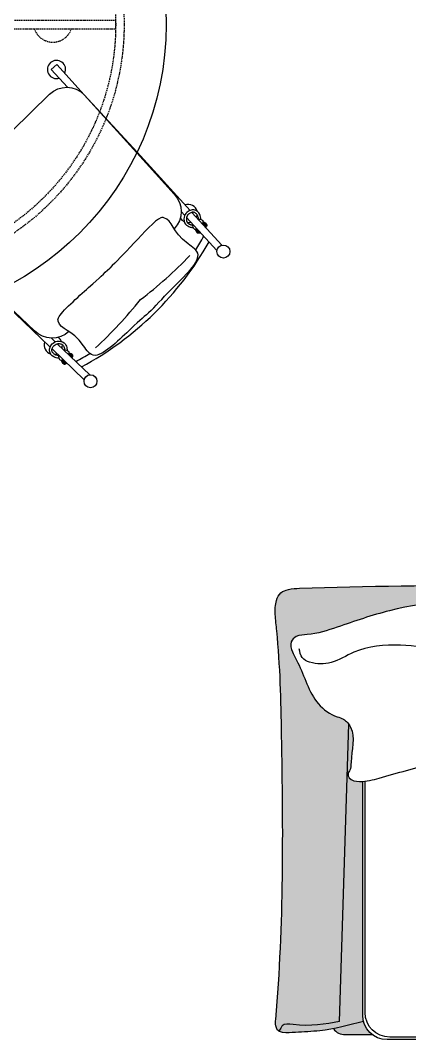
# Model space of a CAD drawing. Header units: millimetres. Extents: x -38686 to 870903, y -23218 to 232707.
# Drawn here: x 44281 to 45073, y 29188 to 31265 of the extents above; entities that cross this region are included whole.
import ezdxf

# ---------------------------------------------------------------- set-up
doc = ezdxf.new("R2010")
doc.units = ezdxf.units.MM
doc.header["$LTSCALE"] = 10
doc.linetypes.add('HIDDEN', pattern=[0.375, 0.25, -0.125])
doc.layers.add('40 - Detail Outline', color=142, linetype='Continuous')
pattern_1 = [(225.0003544774052, (44072.62336659001, 28587.97903391377), (4.939171423959572, -4.939110309027443), [5.079999999999999, -1.905]), (315.0003544774052, (44072.62336659001, 28587.97903391377), (4.939110309027443, 4.939171423959572), [5.079999999999999, -1.905])]

msp = doc.modelspace()

# ---------------------------------------------------------------- hatches: boundary and pattern name
at = {"layer": '40 - Detail Outline'}
h = msp.add_hatch(dxfattribs=at)
h.set_pattern_fill('LINE', color=251, scale=0.25, angle=134.3404156655066, style=0)
h.set_pattern_definition([(314.3404156655066, (49292.65169659388, 45576.22659333556), (0.5676899230256159, 0.5547677115650931), [])])
edge = h.paths.add_edge_path()
edge.add_spline(control_points=[(44657.98340250607, 30843.16973885173), (44658.47707482977, 30843.84270352813), (44659.60411195538, 30845.56892775782), (44660.8444212632, 30848.34961795667), (44658.70461170969, 30851.83258345925), (44655.46349096781, 30853.18533827133), (44653.15031373626, 30854.49587149535), (44652.44920245057, 30854.90307522464)], knot_values=[0.9684947360346712, 0.9684947360346712, 0.9684947360346712, 0.9684947360346712, 3.433480754984647, 6.956152613639745, 9.226981604229119, 14.76865260376844, 17.20637924286961, 17.20637924286961, 17.20637924286961, 17.20637924286961], degree=3, periodic=0)
edge.add_spline(control_points=[(44652.44920245057, 30854.90307522464), (44652.45460609422, 30854.76210081957), (44652.44575231313, 30853.29958247697), (44651.76078464623, 30851.976419315), (44650.9472847064, 30850.86695779393)], knot_values=[15.02205896160639, 15.02205896160639, 15.02205896160639, 15.02205896160639, 15.44259090097332, 19.39816393608701, 19.39816393608701, 19.39816393608701, 19.39816393608701], degree=3, periodic=0)
edge.add_line((44650.9472847064, 30850.86695779393), (44657.98340250606, 30843.16973885173))
edge = h.paths.add_edge_path()
edge.add_spline(control_points=[(44637.46362817709, 30838.68818842196), (44638.01718039779, 30837.39010498153), (44639.12210877804, 30834.85729916833), (44640.85938520118, 30831.30547970607), (44644.55607429025, 30830.78801067295), (44646.29059727996, 30831.91504338967), (44647.23886050127, 30832.69169052085)], knot_values=[32.23678535803009, 32.23678535803009, 32.23678535803009, 32.23678535803009, 36.54129771654282, 40.52967193908459, 43.06457669150687, 46.61386778124569, 46.61386778124569, 46.61386778124569, 46.61386778124569], degree=3, periodic=0)
edge.add_line((44647.23886050127, 30832.69169052089), (44640.37147515595, 30840.20432320679))
edge.add_spline(control_points=[(44640.37147515593, 30840.20432320675), (44639.65803972844, 30839.67684172566), (44638.72441968168, 30839.12141417645), (44637.64895054698, 30838.73852024979), (44637.46362817709, 30838.68818842196)], knot_values=[34.33816689245494, 34.33816689245494, 34.33816689245494, 34.33816689245494, 36.98965348906691, 37.54298404750541, 37.54298404750541, 37.54298404750541, 37.54298404750541], degree=3, periodic=0)
h = msp.add_hatch(dxfattribs=at)
h.set_pattern_fill('LINE', color=251, scale=0.25, angle=134.3404156655066, style=0)
h.set_pattern_definition([(314.3404156655066, (29539.21384481725, 26272.43227166157), (-0.5676899230256158, -0.5547677115650931), [])])
edge = h.paths.add_edge_path()
edge.add_spline(control_points=[(44375.06431523099, 30566.69068181797), (44374.38016368821, 30566.21263319555), (44372.62845054534, 30565.12563556972), (44369.81994317574, 30563.94967149027), (44366.38716306034, 30566.16909805963), (44365.10938321991, 30569.44050263941), (44363.85245084501, 30571.78323763095), (44363.46149588531, 30572.49353766016)], knot_values=[0.9684947360346712, 0.9684947360346712, 0.9684947360346712, 0.9684947360346712, 3.433480754984647, 6.956152613639745, 9.226981604229119, 14.76865260376844, 17.20637924286961, 17.20637924286961, 17.20637924286961, 17.20637924286961], degree=3, periodic=0)
edge.add_spline(control_points=[(44363.46149588531, 30572.49353766016), (44363.60230852533, 30572.48488996383), (44365.06464307677, 30572.46007158975), (44366.40322474216, 30573.11439611388), (44367.53112045006, 30573.90213864219)], knot_values=[15.02205896160639, 15.02205896160639, 15.02205896160639, 15.02205896160639, 15.44259090097332, 19.39816393608701, 19.39816393608701, 19.39816393608701, 19.39816393608701], degree=3, periodic=0)
edge.add_line((44367.53112045006, 30573.90213864219), (44375.06431523098, 30566.69068181797))
edge = h.paths.add_edge_path()
edge.add_spline(control_points=[(44380.01708007831, 30587.10184428205), (44381.30207570893, 30586.51855455238), (44383.80877279228, 30585.35560926342), (44387.31965565679, 30583.53702399607), (44387.75188309519, 30579.82940159582), (44386.58521723779, 30578.12128464324), (44385.78694521802, 30577.19115256353)], knot_values=[32.23678535803009, 32.23678535803009, 32.23678535803009, 32.23678535803009, 36.54129771654282, 40.52967193908459, 43.06457669150687, 46.61386778124569, 46.61386778124569, 46.61386778124569, 46.61386778124569], degree=3, periodic=0)
edge.add_line((44385.78694521802, 30577.19115256353), (44378.43440324602, 30584.22967214537))
edge.add_spline(control_points=[(44378.43440324604, 30584.22967214537), (44378.97816949466, 30584.93077491174), (44379.55494345151, 30585.85136057144), (44379.96249513526, 30586.91772975883), (44380.01708007831, 30587.10184428205)], knot_values=[34.33816689245494, 34.33816689245494, 34.33816689245494, 34.33816689245494, 36.98965348906691, 37.54298404750541, 37.54298404750541, 37.54298404750541, 37.54298404750541], degree=3, periodic=0)
h = msp.add_hatch(dxfattribs=at)
h.set_pattern_fill('ANGLE', color=251, scale=2, angle=180.0003544774052, style=0)
h.set_pattern_definition([(180.0003544774052, (44072.62336659001, 28587.97903391377), (8.642956588196957e-05, -13.96999999973264), [10.16, -3.81]), (270.0003544774052, (44072.62336659001, 28587.97903391377), (13.96999999973264, 8.642956588111417e-05), [10.16, -3.81])])
edge = h.paths.add_edge_path()
edge.add_spline(control_points=[(45649.85077513519, 30062.22856885382), (45699.66335008226, 30063.996057325), (45811.04102599274, 30073.20952313653), (45871.33789488382, 30070.43929684729), (45978.41492699509, 30061.04704791844), (45986.37729067853, 30040.98916301581), (45960.26713408125, 29982.13982214454), (45950.00163736596, 29960.84828395983), (45945.47455967221, 29944.83512468433), (45944.61882588759, 29941.59714057693)], knot_values=[479.5069996460247, 479.5069996460247, 479.5069996460247, 479.5069996460247, 626.6709376487304, 809.6736888366667, 842.3309289180097, 850.3971300633958, 871.2929052853856, 911.5233898977183, 921.6030855345738, 921.6030855345738, 921.6030855345738, 921.6030855345738], degree=3, periodic=0)
edge.add_spline(control_points=[(45944.61882588759, 29941.59714057693), (45947.74238146699, 29941.55383245794), (45950.8413265484, 29941.47939097388), (45953.91669212503, 29941.37178145932)], knot_values=[521.400057388676, 521.400057388676, 521.400057388676, 521.400057388676, 530.4913207346541, 530.4913207346541, 530.4913207346541, 530.4913207346541], degree=3, periodic=0)
edge.add_spline(control_points=[(45953.91669212512, 29941.37178145932), (45956.41587065431, 29948.48158366208), (45967.24037306622, 29974.42693531194), (45990.60075289843, 30005.61080266286), (45986.45420525895, 30038.4632989916), (45990.85414223609, 30058.93797671164), (46094.04418764028, 30087.13615601617), (46221.19211894213, 30081.10947928206), (46358.25967000576, 30033.73106955256), (46420.85360798112, 30012.29771407682), (46455.2250066238, 30012.84481059979), (46471.85692491493, 29997.88887564686), (46464.56695288181, 29975.77849591784), (46442.40513953139, 29937.01958393374), (46428.61409581394, 29879.70673044824), (46384.81526789034, 29848.23851230896), (46360.1303091702, 29841.76288992173), (46352.93801664133, 29834.559034516), (46349.93449168676, 29830.20844397939)], knot_values=[197.6263600797021, 197.6263600797021, 197.6263600797021, 197.6263600797021, 220.1014294731393, 280.8544811420048, 305.2922227090804, 319.0498267194848, 338.2503754867, 596.0454210352166, 707.8716267603644, 770.7101747874119, 793.3678358370856, 808.2057637156977, 829.3948258338784, 853.9780717281565, 947.2070605941041, 993.7675688642385, 1007.359823965427, 1022.834447158025, 1022.834447158025, 1022.834447158025, 1022.834447158025], degree=3, periodic=0)
edge.add_line((46349.93449168676, 29830.20844397939), (46369.27798158176, 29224.72985796183))
edge.add_spline(control_points=[(46369.27798158175, 29224.72985796183), (46398.31658288569, 29219.41879142836), (46434.23726815474, 29212.84901393142), (46483.60330118614, 29221.47335426231), (46488.03407993849, 29212.72914431365), (46488.93985898278, 29210.94157545209)], knot_values=[0, 0, 0, 0, 94.59679377540895, 117.0160236405291, 122.7768379050474, 122.7768379050474, 122.7768379050474, 122.7768379050474], degree=3, periodic=0)
edge.add_line((46488.93985898278, 29210.94157545209), (46492.76775801169, 29205.27570033322))
edge.add_spline(control_points=[(46492.76775801167, 29205.27570033322), (46493.91138382786, 29206.04834075669), (46497.03625398982, 29208.86737266581), (46499.93489860825, 29217.39409357633), (46482.18717132276, 29417.92203878918), (46484.19956463089, 29685.59548224242), (46490.03105580006, 29961.37031406229), (46500.37458104838, 30052.55134937488), (46500.22514654996, 30079.52228190189), (46490.35892734473, 30099.80413562491), (46471.21211862139, 30106.75708570548), (46192.58494659842, 30117.4991534908), (45867.35903553132, 30112.91864437463), (45649.85077513519, 30108.46657799524)], knot_values=[191.697298714117, 191.697298714117, 191.697298714117, 191.697298714117, 195.7661397318072, 204.0335092784644, 217.4404806613557, 796.3364485579336, 1009.318587721805, 1043.236570086719, 1071.767726891849, 1089.602501773878, 1106.361795106225, 1129.456014055947, 1929.944997013139, 1929.944997013139, 1929.944997013139, 1929.944997013139], degree=3, periodic=0)
edge.add_spline(control_points=[(45649.85077513519, 30108.46657799524), (45432.34251473905, 30112.91864437463), (45107.11660367195, 30117.4991534908), (44828.48943164898, 30106.75708570548), (44809.34262292567, 30099.80413562491), (44799.47640372044, 30079.52228190189), (44799.32696922202, 30052.55134937488), (44809.67049447034, 29961.37031406229), (44815.50198563948, 29685.59548224242), (44817.51437894761, 29417.92203878918), (44799.76665166212, 29217.39409357633), (44802.66529628058, 29208.86737266581), (44805.79016644252, 29206.04834075669), (44806.9337922587, 29205.27570033322)], knot_values=[191.6972987141171, 191.6972987141171, 191.6972987141171, 191.6972987141171, 992.1862816713096, 1015.280500621031, 1032.039793953379, 1049.874568835407, 1078.405725640538, 1112.323708005451, 1325.305847169323, 1904.201815065901, 1917.608786448792, 1925.876155995449, 1929.944997013139, 1929.944997013139, 1929.944997013139, 1929.944997013139], degree=3, periodic=0)
edge.add_line((44806.9337922587, 29205.27570033322), (44810.76169128761, 29210.94157545209))
edge.add_spline(control_points=[(44810.76169128763, 29210.94157545209), (44811.66747033191, 29212.72914431365), (44816.09824908423, 29221.47335426231), (44865.46428211563, 29212.84901393142), (44901.38496738469, 29219.41879142836), (44930.42356868862, 29224.72985796183)], knot_values=[0, 0, 0, 0, 5.760814264518288, 28.18004412963845, 122.7768379050474, 122.7768379050474, 122.7768379050474, 122.7768379050474], degree=3, periodic=0)
edge.add_line((44930.42356868862, 29224.72985796183), (44949.76705858362, 29830.20844397939))
edge.add_spline(control_points=[(44949.76705858362, 29830.20844397939), (44946.76353362907, 29834.559034516), (44939.5712411002, 29841.76288992173), (44914.88628238006, 29848.23851230896), (44871.08745445646, 29879.70673044824), (44857.29641073899, 29937.01958393374), (44835.13459738856, 29975.77849591784), (44827.84462535544, 29997.88887564686), (44844.4765436466, 30012.84481059979), (44878.84794228929, 30012.29771407682), (44941.44188026464, 30033.73106955256), (45078.50943132828, 30081.10947928206), (45205.65736263013, 30087.13615601617), (45308.84740803431, 30058.93797671164), (45313.24734501145, 30038.4632989916), (45309.10079737197, 30005.61080266286), (45332.46117720415, 29974.42693531194), (45343.28567961609, 29948.48158366208), (45345.78485814526, 29941.37178145932)], knot_values=[197.6263600797021, 197.6263600797021, 197.6263600797021, 197.6263600797021, 213.1009832723008, 226.6932383734893, 273.2537466436237, 366.4827355095713, 391.0659814038494, 412.2550435220301, 427.0929714006421, 449.7506324503158, 512.5891804773634, 624.4153862025112, 882.2104317510277, 901.4109805182429, 915.1685845286474, 939.6063260957229, 1000.359377764588, 1022.834447158026, 1022.834447158026, 1022.834447158026, 1022.834447158026], degree=3, periodic=0)
edge.add_spline(control_points=[(45345.78485814537, 29941.37178145932), (45348.860223722, 29941.47939097388), (45351.95916880344, 29941.55383245794), (45355.08272438281, 29941.59714057693)], knot_values=[521.4000573886759, 521.4000573886759, 521.4000573886759, 521.4000573886759, 530.4913207346539, 530.4913207346539, 530.4913207346539, 530.4913207346539], degree=3, periodic=0)
edge.add_spline(control_points=[(45355.08272438281, 29941.59714057693), (45354.22699059817, 29944.83512468433), (45349.69991290441, 29960.84828395983), (45339.43441618915, 29982.13982214454), (45313.32425959187, 30040.98916301581), (45321.28662327529, 30061.04704791844), (45428.36365538655, 30070.43929684729), (45488.66052427766, 30073.20952313653), (45600.03820018814, 30063.996057325), (45649.85077513519, 30062.22856885382)], knot_values=[479.5069996460248, 479.5069996460248, 479.5069996460248, 479.5069996460248, 489.5866952828803, 529.817179895213, 550.7129551172028, 558.7791562625889, 591.436396343932, 774.4391475318682, 921.6030855345739, 921.6030855345739, 921.6030855345739, 921.6030855345739], degree=3, periodic=0)
h = msp.add_hatch(dxfattribs=at)
h.set_pattern_fill('ANGLE', color=252, scale=0.9999999999999999, angle=225.0003544774052, style=0)
h.set_pattern_definition(pattern_1)
edge = h.paths.add_edge_path()
edge.add_spline(control_points=[(44930.42356868862, 29224.72985796183), (44901.38496738469, 29219.41879142836), (44865.46428211563, 29212.84901393142), (44816.09824908423, 29221.47335426231), (44811.66747033191, 29212.72914431365), (44810.76169128763, 29210.94157545209)], knot_values=[0, 0, 0, 0, 94.59679377540895, 117.0160236405291, 122.7768379050474, 122.7768379050474, 122.7768379050474, 122.7768379050474], degree=3, periodic=0)
edge.add_line((44810.76169128763, 29210.94157545209), (44806.93379225871, 29205.27570033322))
edge.add_spline(control_points=[(44806.9337922587, 29205.27570033322), (44808.03962213011, 29204.5285950755), (44810.56936290485, 29203.27532837964), (44821.9136533539, 29201.01447686365), (44848.77069264985, 29203.35209550526), (44904.32798144786, 29205.16365273554), (44949.86709974983, 29216.79521479939), (44979.38853178656, 29225.01062769869)], knot_values=[16.54242536477381, 16.54242536477381, 16.54242536477381, 16.54242536477381, 20.47679434767457, 24.75821289799734, 51.17591259359489, 100.3569855979525, 191.6972987141172, 191.6972987141172, 191.6972987141172, 191.6972987141172], degree=3, periodic=0)
edge.add_arc((45027.72986959637, 29237.79119893109), 49.99999999998466, 179.9996455225924, 194.8091100625215, ccw=False)
edge.add_line((44977.72986959736, 29237.79150827101), (44977.73281698782, 29714.19150142727))
edge.add_spline(control_points=[(44977.73281698779, 29714.19150142723), (44975.66347699496, 29714.07801093957), (44965.68669060367, 29713.85553171079), (44952.1958349768, 29715.7189871824), (44947.65662017511, 29726.38964826573), (44948.13106521819, 29731.78904057022), (44954.00991934162, 29739.11676632291), (44952.97460634058, 29771.98336231078), (44964.34993234437, 29805.51181894961), (44951.01836371908, 29828.39593488986), (44949.76705858362, 29830.20844397939)], knot_values=[1022.834447158026, 1022.834447158026, 1022.834447158026, 1022.834447158026, 1028.786784024906, 1051.023072403238, 1057.500279722422, 1061.431852530437, 1066.713103219631, 1084.618251783991, 1155.739518500651, 1162.186435294517, 1162.186435294517, 1162.186435294517, 1162.186435294517], degree=3, periodic=0)
edge.add_line((44949.76705858362, 29830.20844397939), (44930.42356868862, 29224.72985796183))
edge = h.paths.add_edge_path()
edge.add_arc((46271.97168067403, 29237.79119893109), 49.99999999998466, -14.809110062522109, 0.00035447740708605124, ccw=False)
edge.add_spline(control_points=[(46320.31301848381, 29225.01062769869), (46349.83445052058, 29216.79521479939), (46395.37356882254, 29205.16365273554), (46450.93085762055, 29203.35209550526), (46477.78789691647, 29201.01447686365), (46489.13218736553, 29203.27532837964), (46491.6619281403, 29204.5285950755), (46492.76775801167, 29205.27570033322)], knot_values=[16.54242536477381, 16.54242536477381, 16.54242536477381, 16.54242536477381, 107.8827384809385, 157.0638114852961, 183.4815111808937, 187.7629297312164, 191.697298714117, 191.697298714117, 191.697298714117, 191.697298714117], degree=3, periodic=0)
edge.add_line((46492.76775801167, 29205.27570033322), (46488.93985898276, 29210.94157545209))
edge.add_spline(control_points=[(46488.93985898278, 29210.94157545209), (46488.03407993849, 29212.72914431365), (46483.60330118614, 29221.47335426231), (46434.23726815474, 29212.84901393142), (46398.31658288569, 29219.41879142836), (46369.27798158175, 29224.72985796183)], knot_values=[0, 0, 0, 0, 5.760814264518288, 28.18004412963845, 122.7768379050474, 122.7768379050474, 122.7768379050474, 122.7768379050474], degree=3, periodic=0)
edge.add_line((46369.27798158175, 29224.72985796183), (46349.93449168675, 29830.20844397939))
edge.add_spline(control_points=[(46349.93449168676, 29830.20844397939), (46348.68318655132, 29828.39593488986), (46335.35161792603, 29805.51181894961), (46346.72694392983, 29771.98336231078), (46345.69163092878, 29739.11676632291), (46351.57048505222, 29731.78904057022), (46352.04493009529, 29726.38964826573), (46347.50571529358, 29715.7189871824), (46334.0148596667, 29713.85553171079), (46324.03807327544, 29714.07801093957), (46321.96873328259, 29714.19150142723)], knot_values=[1022.834447158025, 1022.834447158025, 1022.834447158025, 1022.834447158025, 1029.281363951892, 1100.402630668552, 1118.307779232912, 1123.589029922106, 1127.520602730121, 1133.997810049305, 1156.234098427637, 1162.186435294518, 1162.186435294518, 1162.186435294518, 1162.186435294518], degree=3, periodic=0)
edge.add_line((46321.96873328259, 29714.19150142723), (46321.97168067304, 29237.79150827097))
h = msp.add_hatch(dxfattribs=at)
h.set_pattern_fill('ANGLE', color=251, scale=0.9999999999999999, angle=225.0003544774052, style=0)
h.set_pattern_definition(pattern_1)
edge = h.paths.add_edge_path()
edge.add_spline(control_points=[(44979.38853178656, 29225.01062769869), (44959.13468858763, 29219.37425868823), (44938.84344745704, 29214.04609199169), (44918.3731374084, 29210.19366078505)], knot_values=[16.54242536477381, 16.54242536477381, 16.54242536477381, 16.54242536477381, 79.20850393760874, 79.20850393760874, 79.20850393760874, 79.20850393760874], degree=3, periodic=0)
edge.add_arc((44939.66042674863, 29223.35370301232), 25.02669372642784, 211.724823937421, 276.0499332252163)
edge.add_line((44942.29811885001, 29198.46639742785), (44996.84967317844, 29198.46673492729))
edge.add_arc((45027.72986959637, 29237.79119893109), 49.99999999998466, 194.8091116401814, 231.8586290227175, ccw=False)
edge = h.paths.add_edge_path()
edge.add_line((45620.66485095595, 29198.46675856268), (45649.8507751352, 29198.46657799528))
edge.add_line((45649.85077513519, 29198.46657799524), (45679.03669931444, 29198.46675856265))
edge.add_arc((45709.920959638, 29237.78803097682), 50.00000000000013, 180.0003544774108, 231.85270766831, ccw=False)
edge.add_line((45659.92095963896, 29237.78772163692), (45659.91768617882, 29766.89182611251))
edge.add_spline(control_points=[(45659.91768617881, 29766.89182611252), (45656.67361778364, 29766.89545531143), (45653.32371817349, 29766.9438153513), (45649.85077513519, 29767.04518956235)], knot_values=[9.58207970832105, 9.58207970832105, 9.58207970832105, 9.58207970832105, 20.03759071516049, 20.03759071516049, 20.03759071516049, 20.03759071516049], degree=3, periodic=0)
edge.add_spline(control_points=[(45649.85077513519, 29767.04518956235), (45646.37783209691, 29766.9438153513), (45643.02793248676, 29766.89545531143), (45639.78386409159, 29766.89182611252)], knot_values=[9.58207970832105, 9.58207970832105, 9.58207970832105, 9.58207970832105, 20.03759071516049, 20.03759071516049, 20.03759071516049, 20.03759071516049], degree=3, periodic=0)
edge.add_line((45639.78386409159, 29766.89182611252), (45639.78059063145, 29237.78772163693))
edge.add_arc((45589.78059063241, 29237.78803097682), 50.00000000000013, 308.14729233168964, 359.9996455225889, ccw=False)
edge = h.paths.add_edge_path()
edge.add_spline(control_points=[(46381.32841286197, 29210.19366078505), (46360.85810281336, 29214.04609199169), (46340.56686168278, 29219.37425868823), (46320.31301848381, 29225.01062769869)], knot_values=[16.54242536477381, 16.54242536477381, 16.54242536477381, 16.54242536477381, 79.20850393760884, 79.20850393760884, 79.20850393760884, 79.20850393760884], degree=3, periodic=0)
edge.add_arc((46271.97168067403, 29237.79119893109), 49.99999999998465, 308.14137097728354, 345.19088835981927, ccw=False)
edge.add_line((46302.85187709195, 29198.46673492727), (46357.40343142037, 29198.46639742783))
edge.add_arc((46360.04112352175, 29223.35370301232), 25.0266937264278, 263.9500667747842, 328.2751760625792)

# ---------------------------------------------------------------- linework, layer by layer
at = {"layer": '40 - Detail Outline', "color": 251}
for p, q in [((44354.65210633751, 31175.00150533365), (44343.47542450315, 31164.99619992388)), ((44376.71120603604, 31128.63764333652), (44343.47542450315, 31164.99619992388)), ((44410.76838080262, 31113.61264530057), (44354.65210633751, 31175.00150533365)), ((44518.11988850444, 30996.17458043505), (44410.76838080262, 31113.61264530057))]:
    msp.add_line(p, q, dxfattribs=at)
at = {"layer": '40 - Detail Outline', "color": 252}
for p, q in [((44626.27899487794, 30877.85303635978), (44518.11988850444, 30996.17458043505)), ((44615.34765671968, 30867.57933521746), (44607.93367406775, 30875.68992252291)), ((44615.34765671968, 30867.57933521746), (44607.93367406775, 30875.68992252291)), ((44691.13966567794, 30806.89817202948), (44629.99536483636, 30873.78748287492)), ((44680.94070925651, 30795.82327586198), (44619.15448334176, 30863.41482592137)), ((44341.12010268689, 30599.18515863859), (44225.31993577059, 30710.0395740943)), ((44351.64274002906, 30609.87708047036), (44343.70498557275, 30617.47581848358)), ((44421.86971108115, 30542.6494586757), (44355.71850556595, 30605.97538828665)), ((44410.56295180781, 30532.70816942626), (44345.0990211149, 30595.37617728537))]:
    msp.add_line(p, q, dxfattribs=at)
at = {"layer": '40 - Detail Outline', "color": 0}
for p, q in [((44930.42356868862, 29224.72985796183), (44949.77629119813, 29830.49743786941)), ((44810.76169128763, 29210.94157545209), (44806.9337922587, 29205.27570033322)), ((44942.29811885001, 29198.46639742785), (44996.84017381712, 29198.46673486849))]:
    msp.add_line(p, q, dxfattribs=at)
at = {"layer": '40 - Detail Outline', "color": 251, "linetype": 'HIDDEN'}
msp.add_lwpolyline([(44046.46416188017, 31247.91012895018), (44474.67022105007, 31247.91012895018), (44474.67022105007, 31265.05298609017), (44046.46416188017, 31265.05298609017)], dxfattribs=at)
at = {"layer": '40 - Detail Outline', "color": 251}
msp.add_lwpolyline([(44226.53186512936, 30710.59076414445), (44110.38442153236, 30820.06626563779, -0.414213562373095), (44111.19841910468, 30890.77225836791), (44340.06238807246, 31114.4266428729, -0.414213562373095), (44410.76838080262, 31113.61264530057), (44517.64384915587, 30995.18826956169)], format="xyb", dxfattribs=at)
at = {"layer": '40 - Detail Outline', "color": 7}
for points in [[(44517.64384915587, 30995.18826956169), (44593.9627841537, 30910.62235024052, -0.4110571166138514), (44593.53255250651, 30840.29545653463)], [(44379.41689732781, 30631.06133392536, -0.4088582801920596), (44309.37180549072, 30632.50945874607), (44226.53186512936, 30710.59076414445)]]:
    msp.add_lwpolyline(points, format="xyb", dxfattribs=at)
at = {"layer": '40 - Detail Outline', "color": 0}
for points in [[(45639.78386409159, 29766.89182611252), (45639.78059063145, 29237.78772163692, -0.414213562373095), (45589.78028129251, 29187.78803097775), (45027.72956025647, 29187.79119893207, -0.414213562373095), (44977.72986959736, 29237.79150827101), (44977.73281698779, 29714.19150142723)], [(45634.78386427555, 29766.92158003062), (45634.78062156553, 29242.7877525708, -0.414213562373095), (45584.78031222662, 29192.78806191167), (45032.72959119041, 29192.79116799797, -0.414213562373095), (44982.72990053127, 29242.79147733691), (44982.7328194952, 29714.59677391387)]]:
    msp.add_lwpolyline(points, format="xyb", dxfattribs=at)
msp.add_circle((43977.52736399008, 31256.48155752018), 599.9999999, dxfattribs=at)
at = {"layer": '40 - Detail Outline', "color": 251, "linetype": 'HIDDEN'}
for radius in [514.2857142, 497.14285706]:
    msp.add_circle((43977.52736399008, 31256.48155752018), radius, dxfattribs=at)
at = {"layer": '40 - Detail Outline', "color": 7}
for centre in [(44694.03816568025, 30793.99532475632), (44423.39565065652, 30529.51339083066)]:
    msp.add_circle(centre, 13.22440055415063, dxfattribs=at)
at = {"layer": '40 - Detail Outline', "color": 251, "linetype": 'HIDDEN'}
msp.add_arc((44346.77518270086, 31260.25215794162), 39.59919854610987, 198.1601248066909, 341.8398751933091, dxfattribs=at)
at = {"layer": '40 - Detail Outline', "color": 251}
msp.add_arc((44354.171564405, 31164.96755775799), 18.55632053101726, 335.0089740856033, 287.3177103782415, dxfattribs=at)
at = {"layer": '40 - Detail Outline', "color": 252}
for centre, radius, start, end in [((44622.3740258684, 30871.56526895247), 18.55632053101726, 14.4589990322694, 109.8526224374848), ((44622.3740258684, 30871.56526895247), 18.55632053101726, 335.0089740856033, 351.27317976018), ((44622.3740258684, 30871.56526895247), 18.55632053101726, 209.4791565094704, 244.4930297667589), ((44622.3740258684, 30871.56526895247), 18.55632053101726, 264.5775330219466, 287.3177103782415), ((43961.85734255196, 31426.98268641322), 923.0946290279207, 307.6240844140167, 315.9880472089661), ((43807.43217633519, 31276.07266913099), 923.094628996933, 312.692784123242, 321.0567469153621), ((44347.4961030299, 30602.94433694766), 18.55632053101726, 158.828208893172, 254.2218322997963), ((44347.4961030299, 30602.94433694766), 18.55632053101726, 24.18780156321487, 59.20167482362247), ((44347.4961030299, 30602.94433694766), 18.55632053101726, 341.3631209531072, 4.103298309122963), ((44347.4961030299, 30602.94433694766), 18.55632053101726, 277.407651571939, 293.6718572453003)]:
    msp.add_arc(centre, radius, start, end, dxfattribs=at)
at = {"layer": '40 - Detail Outline', "color": 7}
for radius, start, end in [(654.1535832312534, 298.2706151175003, 330.561865039463), (639.1535832312534, 328.0876724135922, 331.0027306770868), (639.1535832312534, 297.8337015667331, 300.7969430293256)]:
    msp.add_arc((44095.11455928523, 31134.97711840902), radius, start, end, dxfattribs=at)
at = {"layer": '40 - Detail Outline', "color": 0}
msp.add_arc((44939.66042674863, 29223.35370301232), 25.02669372642778, 211.7248239370508, 276.0499332257102, dxfattribs=at)
for points, knots in [([(44648.5476623624, 30859.55587461155), (44648.08182960076, 30863.05132856215), (44646.84188726058, 30871.53803948495), (44634.37863614119, 30882.02444766747), (44619.52920778166, 30875.48539974859), (44612.36684171474, 30863.28284580374), (44614.69788188688, 30848.96840263555), (44625.10767646323, 30843.85109462001), (44630.86446087679, 30842.89205819666), (44632.99348432687, 30842.55381197716)], [0.423630772953736, 0.423630772953736, 0.423630772953736, 0.423630772953736, 10.88913802215798, 25.92480524423377, 41.13286040784158, 52.55152274430647, 67.12012916886451, 78.20950651243149, 84.71484973582979, 84.71484973582979, 84.71484973582979, 84.71484973582979]), ([(44643.40501172285, 30860.25772906448), (44643.29131919707, 30861.05546107261), (44643.17154066032, 30861.82003915256), (44642.83245581377, 30863.62110273861), (44642.5928349669, 30864.61151813193), (44642.13239117665, 30865.9993625318), (44641.95476885478, 30866.45898249991), (44641.61160231486, 30867.21776705327), (44641.45688161152, 30867.52445026375), (44641.11039107176, 30868.14132254505), (44640.92006497274, 30868.44872664405), (44640.30270131165, 30869.35755015006), (44639.82898855934, 30869.94529640003), (44638.56808548333, 30871.27099010678), (44637.73361269373, 30871.9628386667), (44636.00972895933, 30873.06352004489), (44635.12259347131, 30873.47116109635), (44633.98682658913, 30873.80290680004), (44633.70487256208, 30873.86876902976), (44633.20142722767, 30873.95720343281), (44632.97579644961, 30873.98590867545), (44632.5097901386, 30874.02353504655), (44632.27173229936, 30874.03206887583), (44631.54254995767, 30874.02614446407), (44631.03609352926, 30873.98002148622), (44629.57029291082, 30873.72783962721), (44628.57635667466, 30873.42042030389), (44626.60484153169, 30872.54203341297), (44625.62864023092, 30871.97174558082), (44624.05088623203, 30870.81758228535), (44623.41784116233, 30870.27592207132), (44621.68355213571, 30868.54975487553), (44620.76178000955, 30867.27395374456), (44619.40501650202, 30864.52362645774), (44618.96804676412, 30863.04752238154), (44618.66542406488, 30860.30079684639), (44618.67706422581, 30859.11127745047), (44618.97987464821, 30856.83655596313), (44619.2709580138, 30855.75316327456), (44619.85421230237, 30854.38039848927), (44620.05730952791, 30853.98162620677), (44620.4340628545, 30853.35646001408), (44620.59846702576, 30853.1140301079), (44620.91387776707, 30852.69945054127), (44621.06168134531, 30852.52312818728), (44621.38538353849, 30852.17134802676), (44621.55932680512, 30851.99837288379), (44622.11811033782, 30851.48858941281), (44622.54036523553, 30851.16083909939), (44623.95616083991, 30850.21966100784), (44625.09396913165, 30849.66087574056), (44626.86614749581, 30849.00357289884), (44627.42295501017, 30848.82253435485), (44629.11728017079, 30848.33785349558), (44630.30744891515, 30848.08510128031), (44631.62414797582, 30847.84955591324), (44631.67663076238, 30847.84023485386), (44631.72923855323, 30847.83095513055)], [1.829132619196171, 1.829132619196171, 1.829132619196171, 1.829132619196171, 4.353754892461535, 4.353754892461535, 8.08411863490797, 8.08411863490797, 10.0825514932677, 10.0825514932677, 11.54200974681179, 11.54200974681179, 13.00146800035589, 13.00146800035589, 15.92038450744408, 15.92038450744408, 20.09967231996034, 20.09967231996034, 24.27896013247661, 24.27896013247661, 25.68541210501489, 25.68541210501489, 26.837521568743, 26.837521568743, 27.98963103247111, 27.98963103247111, 30.29384995992731, 30.29384995992731, 34.46603976459212, 34.46603976459212, 38.63822956925692, 38.63822956925692, 41.73285972804126, 41.73285972804126, 48.00936774947222, 48.00936774947222, 54.28587577090317, 54.28587577090317, 58.76057103811724, 58.76057103811724, 63.23526630533131, 63.23526630533131, 65.24928483810783, 65.24928483810783, 66.66392055411463, 66.66392055411463, 67.83904115686927, 67.83904115686927, 69.01416175962392, 69.01416175962392, 71.36440296513321, 71.36440296513321, 76.12426285836602, 76.12426285836602, 78.20599183428304, 78.20599183428304, 82.36944978611707, 82.36944978611707, 82.54186341999873, 82.54186341999873, 82.54186341999873, 82.54186341999873]), ([(44640.37147515593, 30840.20432320675), (44639.65803972844, 30839.67684172566), (44638.45066099535, 30838.95855015407), (44636.38067972587, 30838.34277328341), (44634.23303434422, 30840.47952832815), (44631.84833031701, 30843.97315094516), (44631.66806828813, 30847.61292466971), (44631.73245699223, 30849.6550481868)], [34.33816689245494, 34.33816689245494, 34.33816689245494, 34.33816689245494, 36.98965348906691, 38.48270951412254, 40.2768778903984, 45.22074874109066, 51.15960376785185, 51.15960376785185, 51.15960376785185, 51.15960376785185]), ([(44642.38073214324, 30860.23840843424), (44643.21681433136, 30860.26572509379), (44645.818576552, 30860.27357906704), (44649.43965605, 30859.6292792273), (44652.12413509644, 30857.11599665919), (44652.7638278451, 30853.91401414571), (44651.76078464623, 30851.976419315), (44650.9472847064, 30850.86695779393)], [2.437315510017889, 2.437315510017889, 2.437315510017889, 2.437315510017889, 4.950075298101271, 10.22324559975813, 12.98994564462909, 15.44259090097332, 19.39816393608701, 19.39816393608701, 19.39816393608701, 19.39816393608701]), ([(44652.44920245057, 30854.90307522464), (44653.15031373626, 30854.49587149535), (44655.46349096781, 30853.18533827133), (44658.70461170969, 30851.83258345925), (44660.8444212632, 30848.34961795667), (44659.60411195538, 30845.56892775782), (44658.47707482977, 30843.84270352813), (44657.98340250607, 30843.16973885173)], [0.9684947360346704, 0.9684947360346704, 0.9684947360346704, 0.9684947360346704, 3.406221375135833, 8.947892374675158, 11.21872136526453, 14.74139322391963, 17.20637924286961, 17.20637924286961, 17.20637924286961, 17.20637924286961]), ([(44647.23886050127, 30832.69169052085), (44646.29059727996, 30831.91504338967), (44644.55607429025, 30830.78801067295), (44640.85938520118, 30831.30547970607), (44639.12210877804, 30834.85729916833), (44638.01718039779, 30837.39010498153), (44637.46362817709, 30838.68818842196)], [32.23678535803009, 32.23678535803009, 32.23678535803009, 32.23678535803009, 35.78607644776891, 38.32098120019119, 42.30935542273296, 46.61386778124569, 46.61386778124569, 46.61386778124569, 46.61386778124569]), ([(44358.89975014716, 30576.50115952552), (44355.41594693044, 30577.04734047503), (44346.96003100625, 30578.48233356821), (44336.7633286147, 30591.18369748602), (44343.64250405313, 30605.8786495301), (44356.00671444947, 30612.75819251849), (44370.2636990165, 30610.09822587329), (44375.13999852148, 30599.57338062097), (44375.96624921061, 30593.79604322003), (44376.25539182487, 30591.65979700184)], [0.423630772953736, 0.423630772953736, 0.423630772953736, 0.423630772953736, 10.88913802215798, 25.92480524423377, 41.13286040784158, 52.55152274430647, 67.12012916886451, 78.20950651243149, 84.71484973582979, 84.71484973582979, 84.71484973582979, 84.71484973582979]), ([(44358.31647479924, 30581.65860512793), (44357.52157162633, 30581.79063274977), (44356.75995370559, 30581.92798150642), (44354.9671738121, 30582.30844021331), (44353.98253741913, 30582.57079869952), (44352.60566109515, 30583.06307113493), (44352.1502521293, 30583.25122766055), (44351.39956899412, 30583.61177183684), (44351.09652901549, 30583.77351193384), (44350.48779706485, 30584.13411215272), (44350.18485608909, 30584.33146480478), (44349.29048627909, 30584.96958759712), (44348.71380152501, 30585.45670577623), (44347.41748743755, 30586.74779452526), (44346.74503331078, 30587.59797374984), (44345.68433056469, 30589.34674026096), (44345.29722101116, 30590.24302525723), (44344.99171063324, 30591.38612850343), (44344.93235694934, 30591.66952406955), (44344.85553620383, 30592.17487189178), (44344.83203299629, 30592.40110371583), (44344.8051449029, 30592.86785274486), (44344.80209385598, 30593.10604395414), (44344.82480378944, 30593.83489664502), (44344.88257408293, 30594.34015700976), (44345.16843447689, 30595.79976345609), (44345.4986545266, 30596.78635891557), (44346.422196445, 30598.73712948484), (44347.01480704351, 30599.69994300246), (44348.20498718429, 30601.25070791896), (44348.76107767705, 30601.87111521388), (44350.52671383455, 30603.56520510964), (44351.82339768714, 30604.45736169048), (44354.60423117757, 30605.75044811394), (44356.09000386286, 30606.15331946214), (44358.84296833468, 30606.39262738223), (44360.03190448668, 30606.35360542569), (44362.29905184728, 30605.99850707022), (44363.37545613313, 30605.68255919989), (44364.73442952015, 30605.06785597528), (44365.12842044907, 30604.85563212125), (44365.74474740901, 30604.46458619546), (44365.98332818196, 30604.29464442395), (44366.39053654589, 30603.96977290911), (44366.56340946318, 30603.8179492459), (44366.90764418105, 30603.48623423227), (44367.07656899167, 30603.30835486749), (44367.57335314708, 30602.73798329854), (44367.89129552571, 30602.30829491092), (44368.79963000354, 30600.87120692829), (44369.3320727743, 30599.72083595353), (44369.94840266611, 30597.93399498566), (44370.11657451559, 30597.37316721213), (44370.56212049723, 30595.66813288301), (44370.78740589399, 30594.47246076561), (44370.99257604705, 30593.15068799974), (44371.00068638762, 30593.09800453546), (44371.00875252529, 30593.04519705166)], [1.829132619196171, 1.829132619196171, 1.829132619196171, 1.829132619196171, 4.353754892461535, 4.353754892461535, 8.08411863490797, 8.08411863490797, 10.0825514932677, 10.0825514932677, 11.54200974681179, 11.54200974681179, 13.00146800035589, 13.00146800035589, 15.92038450744408, 15.92038450744408, 20.09967231996034, 20.09967231996034, 24.27896013247661, 24.27896013247661, 25.68541210501489, 25.68541210501489, 26.837521568743, 26.837521568743, 27.98963103247111, 27.98963103247111, 30.29384995992731, 30.29384995992731, 34.46603976459212, 34.46603976459212, 38.63822956925692, 38.63822956925692, 41.73285972804126, 41.73285972804126, 48.00936774947222, 48.00936774947222, 54.28587577090317, 54.28587577090317, 58.76057103811724, 58.76057103811724, 63.23526630533131, 63.23526630533131, 65.24928483810783, 65.24928483810783, 66.66392055411463, 66.66392055411463, 67.83904115686927, 67.83904115686927, 69.01416175962392, 69.01416175962392, 71.36440296513321, 71.36440296513321, 76.12426285836602, 76.12426285836602, 78.20599183428304, 78.20599183428304, 82.36944978611707, 82.36944978611707, 82.54186341999873, 82.54186341999873, 82.54186341999873, 82.54186341999873]), ([(44358.3593710711, 30582.68216843997), (44358.31281353239, 30581.8469367232), (44358.24506438454, 30579.24604487796), (44358.80582968378, 30575.61109215564), (44361.25664459285, 30572.86946429989), (44364.44305158293, 30572.15622568408), (44366.40322474216, 30573.11439611388), (44367.53112045006, 30573.90213864219)], [2.437315510017889, 2.437315510017889, 2.437315510017889, 2.437315510017889, 4.950075298101271, 10.22324559975813, 12.98994564462909, 15.44259090097332, 19.39816393608701, 19.39816393608701, 19.39816393608701, 19.39816393608701]), ([(44378.43440324604, 30584.22967214537), (44378.97816949466, 30584.93077491174), (44379.72406672736, 30586.12129727822), (44380.38733509457, 30588.17655363296), (44378.30058903657, 30590.3728217623), (44374.86279254348, 30592.83732324525), (44371.22813344983, 30593.10133165014), (44369.18506882666, 30593.08397337583)], [34.33816689245494, 34.33816689245494, 34.33816689245494, 34.33816689245494, 36.98965348906691, 38.48270951412254, 40.2768778903984, 45.22074874109066, 51.15960376785185, 51.15960376785185, 51.15960376785185, 51.15960376785185]), ([(44385.78694521802, 30577.19115256353), (44386.58521723779, 30578.12128464324), (44387.75188309519, 30579.82940159582), (44387.31965565679, 30583.53702399607), (44383.80877279228, 30585.35560926342), (44381.30207570893, 30586.51855455238), (44380.01708007831, 30587.10184428205)], [32.23678535803009, 32.23678535803009, 32.23678535803009, 32.23678535803009, 35.78607644776891, 38.32098120019119, 42.30935542273296, 46.61386778124569, 46.61386778124569, 46.61386778124569, 46.61386778124569]), ([(44363.46149588531, 30572.49353766016), (44363.85245084501, 30571.78323763095), (44365.10938321991, 30569.44050263941), (44366.38716306034, 30566.16909805963), (44369.81994317574, 30563.94967149027), (44372.62845054534, 30565.12563556972), (44374.38016368821, 30566.21263319555), (44375.06431523099, 30566.69068181797)], [0.9684947360346704, 0.9684947360346704, 0.9684947360346704, 0.9684947360346704, 3.406221375135833, 8.947892374675158, 11.21872136526453, 14.74139322391963, 17.20637924286961, 17.20637924286961, 17.20637924286961, 17.20637924286961]), ([(44979.38853178656, 29225.01062769869), (44949.86709974983, 29216.79521479939), (44904.32798144786, 29205.16365273554), (44848.77069264985, 29203.35209550526), (44821.9136533539, 29201.01447686365), (44809.23660325547, 29203.54093967435), (44803.10830047107, 29207.56422116166), (44799.76665166212, 29217.39409357633), (44817.51437894761, 29417.92203878918), (44815.50198563948, 29685.59548224242), (44809.67049447034, 29961.37031406229), (44799.32696922202, 30052.55134937488), (44799.47640372044, 30079.52228190189), (44809.34262292567, 30099.80413562491), (44828.48943164898, 30106.75708570548), (45107.11660367195, 30117.4991534908), (45432.34251473905, 30112.91864437463), (45649.85077513519, 30108.46657799524)], [16.54242536477381, 16.54242536477381, 16.54242536477381, 16.54242536477381, 107.8827384809385, 157.0638114852961, 183.4815111808937, 187.7629297312164, 195.7661397318072, 204.0335092784644, 217.4404806613557, 796.3364485579336, 1009.318587721805, 1043.236570086719, 1071.767726891849, 1089.602501773878, 1106.361795106225, 1129.456014055947, 1929.944997013139, 1929.944997013139, 1929.944997013139, 1929.944997013139]), ([(45345.78485814526, 29941.37178145932), (45343.28567961609, 29948.48158366208), (45332.46117720415, 29974.42693531194), (45309.10079737197, 30005.61080266286), (45313.24734501145, 30038.4632989916), (45308.84740803431, 30058.93797671164), (45205.65736263013, 30087.13615601617), (45078.50943132828, 30081.10947928206), (44941.44188026464, 30033.73106955256), (44878.84794228929, 30012.29771407682), (44844.4765436466, 30012.84481059979), (44827.84462535544, 29997.88887564686), (44835.13459738856, 29975.77849591784), (44857.29641073899, 29937.01958393374), (44871.08745445646, 29879.70673044824), (44914.88628238006, 29848.23851230896), (44941.6755300643, 29841.21087033448), (44966.19368158592, 29810.94621849803), (44952.97460634058, 29771.98336231078), (44954.00991934162, 29739.11676632291), (44948.13106521819, 29731.78904057022), (44947.65662017511, 29726.38964826573), (44952.1958349768, 29715.7189871824), (44979.01253454524, 29712.01486885787), (45035.16696087201, 29726.95540826779), (45086.1464526655, 29742.44959724751), (45124.71066555564, 29751.7060359733)], [197.6263600797021, 197.6263600797021, 197.6263600797021, 197.6263600797021, 220.1014294731393, 280.8544811420048, 305.2922227090804, 319.0498267194848, 338.2503754867, 596.0454210352166, 707.8716267603644, 770.7101747874119, 793.3678358370856, 808.2057637156977, 829.3948258338784, 853.9780717281565, 947.2070605941041, 993.7675688642385, 1007.359823965427, 1029.281363951892, 1100.402630668552, 1118.307779232912, 1123.589029922106, 1127.520602730121, 1133.997810049305, 1156.234098427637, 1196.428257135455, 1314.487198545138, 1314.487198545138, 1314.487198545138, 1314.487198545138])]:
    msp.add_open_spline(points, degree=3, knots=knots, dxfattribs=at)
at = {"layer": '40 - Detail Outline', "color": 7}
for points in [[(44546.88812501961, 30673.85866894068), (44560.63689483615, 30687.79725239478), (44588.01272659382, 30719.20744077423), (44660.24881269, 30785.83132148052), (44586.11798554723, 30829.58998175374), (44592.29920388322, 30859.11857098712), (44561.22572469781, 30865.09145578337), (44501.21637247098, 30797.61228052023), (44475.78323566154, 30773.68249932282), (44462.5370444321, 30760.17454033623)], [(44546.88812501961, 30673.85866894071), (44532.63671433902, 30660.43443437076), (44518.48460739761, 30651.26197616155), (44432.33538198445, 30563.10583832663), (44390.29494463431, 30638.22442130842), (44360.63187877613, 30632.72464257443), (44355.37594451732, 30663.92739271833), (44442.09875634959, 30739.84034679616), (44448.72771435263, 30747.24283740013), (44462.5370444321, 30760.17454033623)]]:
    msp.add_open_spline(points, degree=3, knots=[546.3390676696303, 546.3390676696303, 546.3390676696303, 546.3390676696303, 617.2471518604482, 687.7198688008041, 729.3726614829927, 898.1595241247742, 913.3787150123321, 977.1374460983092, 1055.715227016976, 1055.715227016976, 1055.715227016976, 1055.715227016976], dxfattribs=at)
at = {"layer": '40 - Detail Outline', "color": 0}
for points in [[(45299.04182133544, 30040.34698551033), (45297.35839088025, 30025.20795348989), (45280.52404098772, 30001.65834522657), (45190.46029399984, 29974.74450907444), (45140.37551753974, 29981.51846657431), (45054.52035575802, 29991.61115458795), (44959.8297503466, 29977.26768325142), (44913.5352949432, 29956.2412491651), (44869.76600335876, 29957.08230722411), (44854.61508392147, 29966.33393717876), (44848.72306826015, 29983.99614337625)], [(44930.42356868862, 29224.72985796183), (44836.03465754824, 29218.46193595223), (44813.76738053834, 29215.85612661352), (44810.76169128763, 29210.94157545209)]]:
    msp.add_spline(points, degree=3, dxfattribs=at)

doc.saveas('drawing.dxf')
